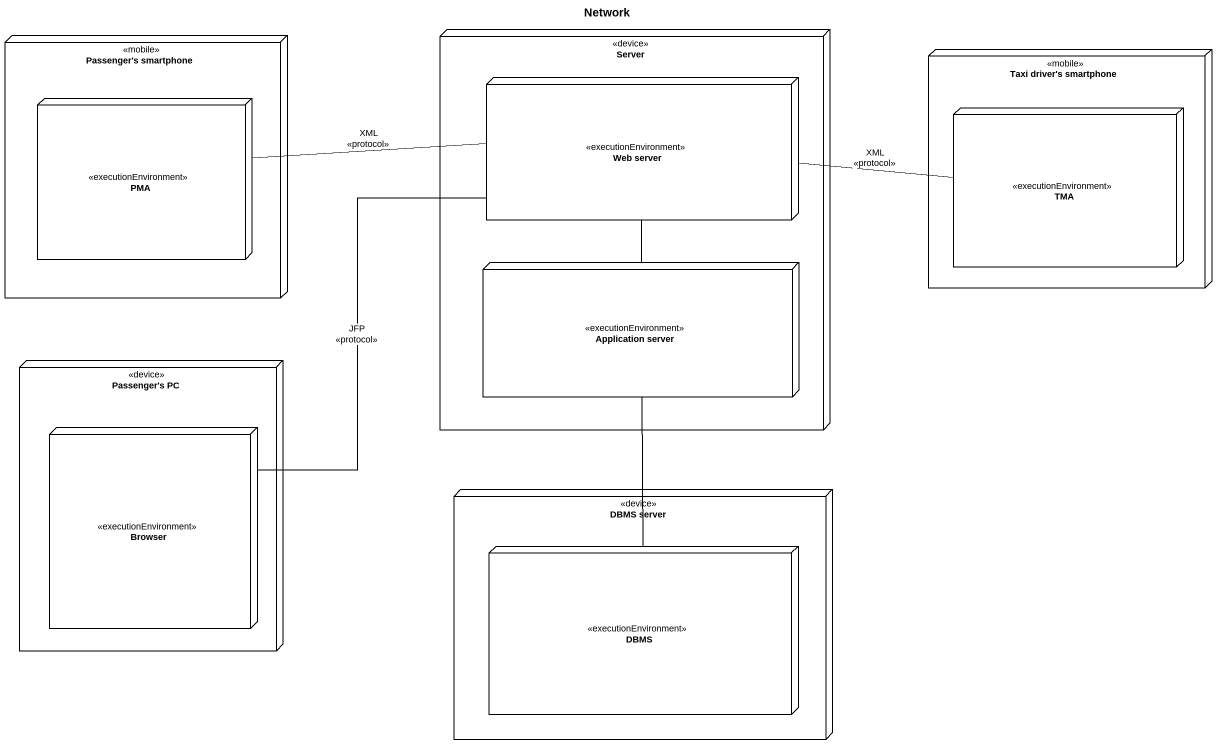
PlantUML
@startuml
title Network
node "Passenger's smartphone" as Passenger_s_smartphone <<mobile>> {
  node PMA <<executionEnvironment>> #FFFFFF
}
node Server <<device>> #FFFFFF {
  node "Web server" as Web_server <<executionEnvironment>> #FFFFFF
  node "Application server" as Application_server <<executionEnvironment>> #FFFFFF
}
node "Taxi driver's smartphone" as Taxi_driver_s_smartphone <<mobile>> #FFFFFF {
  node TMA <<executionEnvironment>> #FFFFFF
}
node "Passenger's PC" as Passenger_s_PC <<device>> {
  node Browser <<executionEnvironment>> #FFFFFF
}
node "DBMS server" as DBMS_server <<device>> #FFFFFF {
  node DBMS <<executionEnvironment>> #FFFFFF
}
PMA -right- Web_server : XML\n<<protocol>>
Web_server -right- TMA : XML\n<<protocol>>
Application_server -up- Web_server
Application_server -- DBMS
Browser -up- Web_server : JFP\n<<protocol>>
@enduml
